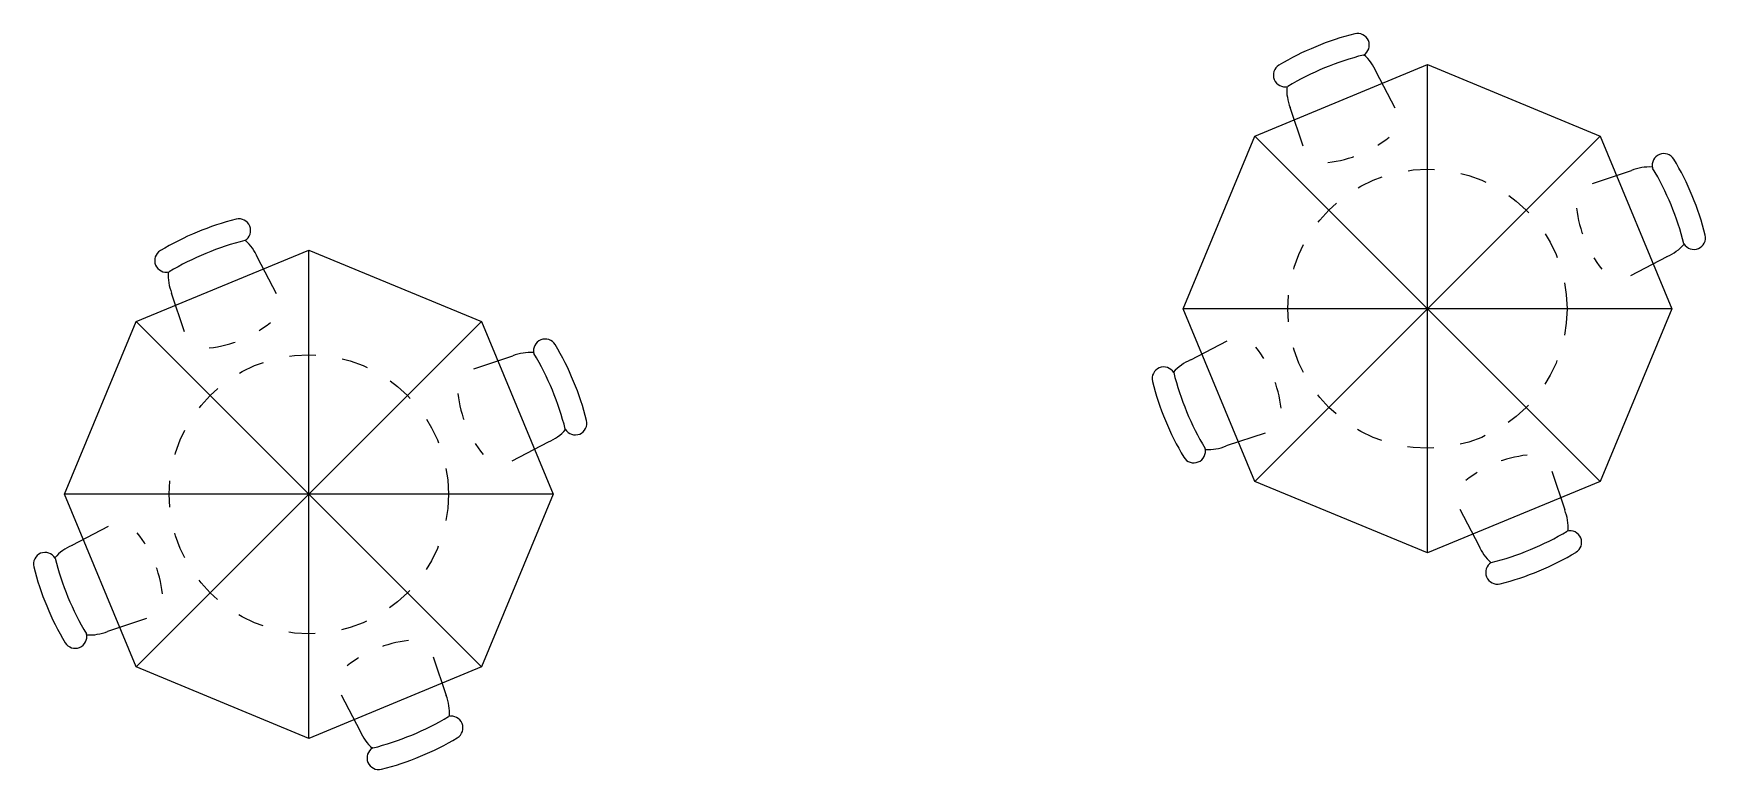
# Model space of a CAD drawing. Header units: millimetres. Extents: x 2667 to 2848, y -1 to 1765.
# Drawn here: x 2802.04 to 2808.33, y 1748.71 to 1751.48 of the extents above; entities that cross this region are included whole.
import ezdxf

# ---------------------------------------------------------------- set-up
doc = ezdxf.new("R2010")
doc.units = ezdxf.units.MM
doc.linetypes.add('P_6', pattern=[0.234375, 0.046875, -0.046875, 0.140625])

msp = doc.modelspace()

# ---------------------------------------------------------------- linework, layer by layer
at = {"linetype": 'Continuous'}
for p, q in [((2806.6324, 1751.0933), (2807.2821, 1751.3624)), ((2807.2821, 1751.3624), (2807.9317, 1751.0933)), ((2807.2821, 1749.5249), (2807.2821, 1751.3624)), ((2807.1604, 1751.1982), (2807.0893, 1751.3345)), ((2806.8143, 1751.0548), (2806.766, 1751.2006)), ((2806.3633, 1750.4436), (2806.6324, 1751.0933)), ((2806.6324, 1749.794), (2807.9317, 1751.0933)), ((2807.9317, 1749.794), (2806.6324, 1751.0933)), ((2807.9317, 1751.0933), (2808.2008, 1750.4436)), ((2807.9034, 1750.9155), (2808.0491, 1750.9639)), ((2802.4244, 1750.3955), (2803.074, 1750.6646)), ((2803.074, 1750.6646), (2803.7237, 1750.3955)), ((2803.074, 1748.8271), (2803.074, 1750.6646)), ((2802.9524, 1750.5004), (2802.8812, 1750.6367)), ((2808.0467, 1750.5694), (2808.1831, 1750.6406)), ((2802.6063, 1750.357), (2802.5579, 1750.5028)), ((2806.6324, 1749.794), (2806.3633, 1750.4436)), ((2808.2008, 1750.4436), (2806.3633, 1750.4436)), ((2808.2008, 1750.4436), (2807.9317, 1749.794)), ((2802.1553, 1749.7458), (2802.4244, 1750.3955)), ((2802.4244, 1749.0962), (2803.7237, 1750.3955)), ((2803.7237, 1749.0962), (2802.4244, 1750.3955)), ((2803.7237, 1750.3955), (2803.9928, 1749.7458)), ((2806.5275, 1750.322), (2806.3912, 1750.2508)), ((2803.6953, 1750.2177), (2803.8411, 1750.2661)), ((2806.6709, 1749.9759), (2806.5251, 1749.9275)), ((2803.8387, 1749.8716), (2803.975, 1749.9428)), ((2807.7498, 1749.8324), (2807.7982, 1749.6866)), ((2807.2821, 1749.5249), (2806.6324, 1749.794)), ((2807.9317, 1749.794), (2807.2821, 1749.5249)), ((2802.4244, 1749.0962), (2802.1553, 1749.7458)), ((2803.9928, 1749.7458), (2802.1553, 1749.7458)), ((2803.9928, 1749.7458), (2803.7237, 1749.0962)), ((2807.4037, 1749.689), (2807.4749, 1749.5527)), ((2802.3195, 1749.6242), (2802.1831, 1749.553)), ((2802.4628, 1749.2781), (2802.3171, 1749.2297)), ((2803.074, 1748.8271), (2802.4244, 1749.0962)), ((2803.7237, 1749.0962), (2803.074, 1748.8271)), ((2803.5418, 1749.1346), (2803.5901, 1748.9888)), ((2803.1957, 1748.9912), (2803.2668, 1748.8549))]:
    msp.add_line(p, q, dxfattribs=at)
at = {"linetype": 'P_6'}
for centre in [(2807.2821, 1750.4436), (2803.074, 1749.7458)]:
    msp.add_circle(centre, 0.525, dxfattribs=at)
at = {"linetype": 'Continuous'}
for centre, radius, start, end in [((2807.2636, 1750.4596), 1.05, 104.04453, 120.95548), ((2807.0194, 1751.4358), 0.0437, 300.95545, 104.04458), ((2806.746, 1751.3226), 0.0437, 120.95553, 284.04446), ((2807.2967, 1750.3797), 1.05, 104.04453, 120.95548), ((2806.9276, 1751.2675), 0.175, 22.5, 48.71219), ((2806.9276, 1751.2675), 0.175, 176.11802, 202.5), ((2808.1711, 1750.9839), 0.0437, 30.95555, 194.04447), ((2808.1161, 1750.8022), 0.175, 86.11801, 112.50002), ((2807.2282, 1750.4331), 1.05, 14.04453, 30.95548), ((2807.3082, 1750.4663), 1.05, 14.04453, 30.95548), ((2803.0555, 1749.7618), 1.05, 104.04453, 120.95548), ((2802.8113, 1750.738), 0.0437, 300.95545, 104.04458), ((2808.2844, 1750.7105), 0.0437, 210.95553, 14.04446), ((2802.538, 1750.6248), 0.0437, 120.95553, 284.04446), ((2803.0887, 1749.6819), 1.05, 104.04453, 120.95548), ((2802.7196, 1750.5697), 0.175, 22.5, 48.71219), ((2808.1161, 1750.8022), 0.175, 292.49999, 318.71219), ((2802.7196, 1750.5697), 0.175, 176.11802, 202.5), ((2803.908, 1750.1044), 0.175, 86.11801, 112.50002), ((2803.9631, 1750.2861), 0.0437, 30.95555, 194.04447), ((2803.0202, 1749.7353), 1.05, 14.04453, 30.95548), ((2803.1001, 1749.7685), 1.05, 14.04453, 30.95548), ((2806.2899, 1750.1809), 0.0437, 30.95549, 194.04453), ((2806.4582, 1750.0892), 0.175, 112.49999, 138.71222), ((2807.2661, 1750.4251), 1.05, 194.04454, 210.95548), ((2807.346, 1750.4583), 1.05, 194.04454, 210.95548), ((2804.0763, 1750.0127), 0.0437, 210.95553, 14.04446), ((2803.908, 1750.1044), 0.175, 292.49999, 318.71219), ((2806.4031, 1749.9075), 0.0437, 210.95548, 14.04452), ((2806.4582, 1750.0892), 0.175, 266.11801, 292.5), ((2807.6365, 1749.6197), 0.175, 356.118, 22.49999), ((2807.2674, 1750.5075), 1.05, 284.04453, 300.95548), ((2807.8181, 1749.5647), 0.0437, 300.95543, 104.04456), ((2802.0818, 1749.4831), 0.0437, 30.95549, 194.04453), ((2802.2501, 1749.3914), 0.175, 112.49999, 138.71222), ((2807.6365, 1749.6197), 0.175, 202.50002, 228.71221), ((2807.3006, 1750.4276), 1.05, 284.04453, 300.95548), ((2803.058, 1749.7273), 1.05, 194.04454, 210.95548), ((2803.138, 1749.7605), 1.05, 194.04454, 210.95548), ((2807.5447, 1749.4514), 0.0437, 120.95549, 284.04447), ((2802.1951, 1749.2097), 0.0437, 210.95548, 14.04452), ((2802.2501, 1749.3914), 0.175, 266.11801, 292.5), ((2803.4285, 1748.9219), 0.175, 356.118, 22.49999), ((2803.0594, 1749.8097), 1.05, 284.04453, 300.95548), ((2803.6101, 1748.8669), 0.0437, 300.95543, 104.04456), ((2803.4285, 1748.9219), 0.175, 202.50002, 228.71221), ((2803.0925, 1749.7298), 1.05, 284.04453, 300.95548), ((2803.3367, 1748.7536), 0.0437, 120.95549, 284.04447)]:
    msp.add_arc(centre, radius, start, end, dxfattribs=at)
at = {"linetype": 'P_6'}
for centre, start, end in [((2806.8576, 1751.4398), 276.39135, 308.60867), ((2808.2884, 1750.8723), 186.39134, 218.60865), ((2802.6495, 1750.742), 276.39135, 308.60867), ((2806.2859, 1750.0191), 6.39134, 38.60866), ((2804.0803, 1750.1745), 186.39134, 218.60865), ((2807.7066, 1749.4474), 96.39135, 128.60867), ((2802.0778, 1749.3213), 6.39134, 38.60866), ((2803.4985, 1748.7496), 96.39135, 128.60867)]:
    msp.add_arc(centre, 0.4484, start, end, dxfattribs=at)

doc.saveas('drawing.dxf')
